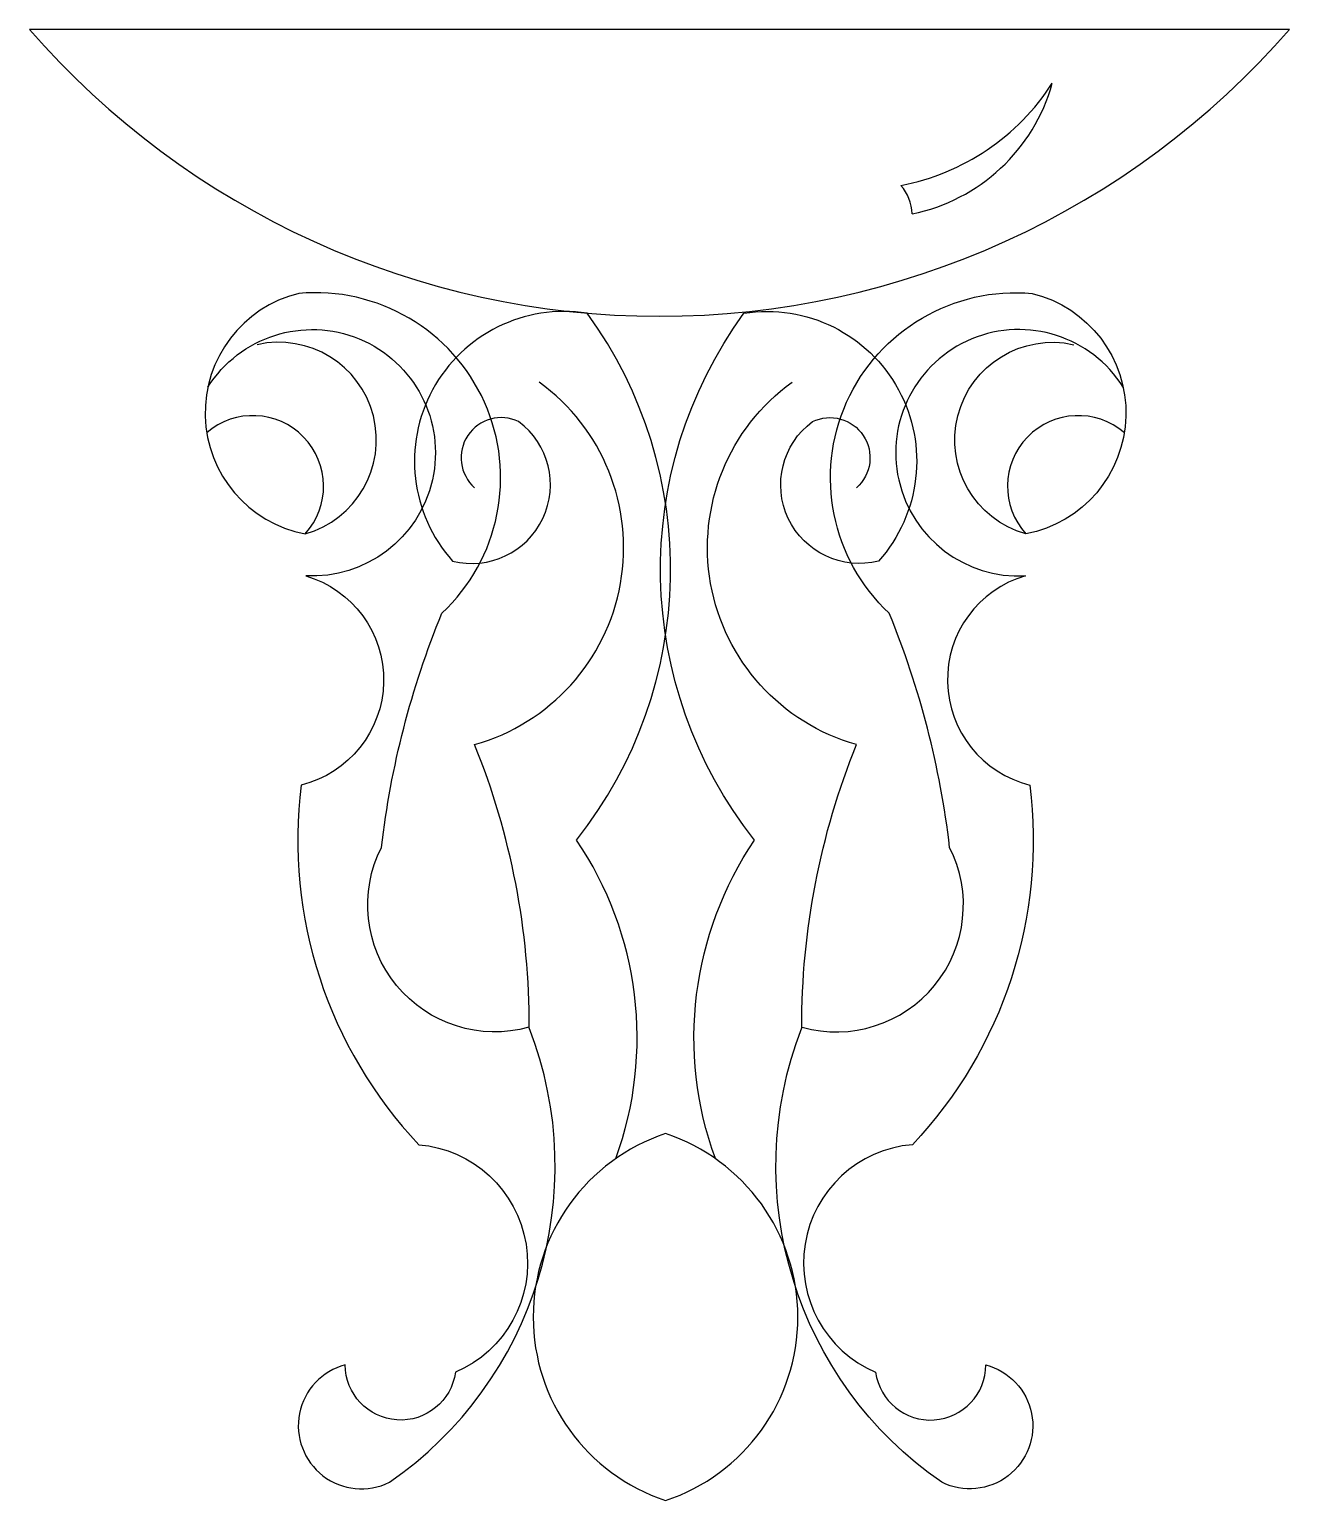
# Model space of a CAD drawing. Extents: x -78089 to -77865, y -35775 to -35515.
import ezdxf

# ---------------------------------------------------------------- set-up
doc = ezdxf.new("R2010")
doc.units = 0
doc.header["$MEASUREMENT"] = 0
for name, color, linetype in [('3', 3, 'CONTINUOUS'), ('4', 4, 'CONTINUOUS'), ('7', 7, 'CONTINUOUS')]:
    doc.layers.add(name, color=color, linetype=linetype)

msp = doc.modelspace()

# ---------------------------------------------------------------- linework, layer by layer
at = {"layer": '3'}
for centre, radius, start, end in [((-77941.88, -35501.82), 41.16, 280.8626, 327.1739), ((-77938.6, -35515.44), 32.49, 281.4613, 344.4729), ((-77940.17, -35547.53), 8.03, 1.8352, 41.2106)]:
    msp.add_arc(centre, radius, start, end, dxfattribs=at)
at = {"layer": '4'}
msp.add_lwpolyline([(-77969.15, -35514.58), (-78088.68, -35514.58, 0.45533), (-77865.21, -35514.58), (-77983.01, -35514.58)], format="xyb", dxfattribs=at)
msp.add_lwpolyline([(-77975.87, -35775.48, 0.721239), (-77975.87, -35710.4, 0.721239)], format="xyb", close=True, dxfattribs=at)
at = {"layer": '7'}
for points in [[(-78000.1, -35691.53, -0.652543), (-78026.25, -35659.63, -0.068427), (-78015.53, -35618.11, 0.713591), (-78040.9, -35561.4, 0.80509), (-78039.78, -35604.05, 0.974155), (-78048.29, -35570.49)], [(-77951.63, -35691.53, 0.652543), (-77925.49, -35659.63, 0.068427), (-77936.21, -35618.11, -0.713591), (-77910.84, -35561.4, -0.80509), (-77911.96, -35604.05, -0.974155), (-77903.44, -35570.49)], [(-77984.7, -35714.84, 0.240912), (-77991.67, -35658.33, 0.336673), (-77989.77, -35564.9, 0.704001), (-78013.64, -35608.87, 0.82034), (-78001.92, -35584.14, 0.872362), (-78009.73, -35595.86)], [(-77967.04, -35714.84, -0.240912), (-77960.07, -35658.33, -0.336673), (-77961.97, -35564.9, -0.704001), (-77938.1, -35608.87, -0.82034), (-77949.82, -35584.14, -0.872362), (-77942.01, -35595.86)], [(-78057.03, -35578.03, -1.747322), (-78039.69, -35611.48, -0.76627), (-78040.48, -35648.58, 0.223797), (-78019.64, -35712.36, -0.781715), (-78013.13, -35752.71, -0.932941), (-78032.67, -35751.41, 1.106822), (-78024.85, -35772.23, 0.346617), (-78000.03, -35691.64, 0.096898), (-78009.73, -35641.41, 0.626834), (-77998.3, -35577.11, 0.626834)], [(-77894.71, -35578.03, 1.747322), (-77912.05, -35611.48, 0.76627), (-77911.26, -35648.58, -0.223797), (-77932.1, -35712.36, 0.781715), (-77938.61, -35752.71, 0.932941), (-77919.07, -35751.41, -1.106822), (-77926.89, -35772.23, -0.346617), (-77951.71, -35691.64, -0.096898), (-77942.01, -35641.41, -0.626834), (-77953.43, -35577.11, -0.626834)]]:
    msp.add_lwpolyline(points, format="xyb", dxfattribs=at)
for centre, start, end in [((-78049.07, -35595.62), 317.7373, 130.629), ((-77902.67, -35595.62), 49.371, 222.2627)]:
    msp.add_arc(centre, 12.55, start, end, dxfattribs=at)

doc.saveas('drawing.dxf')
